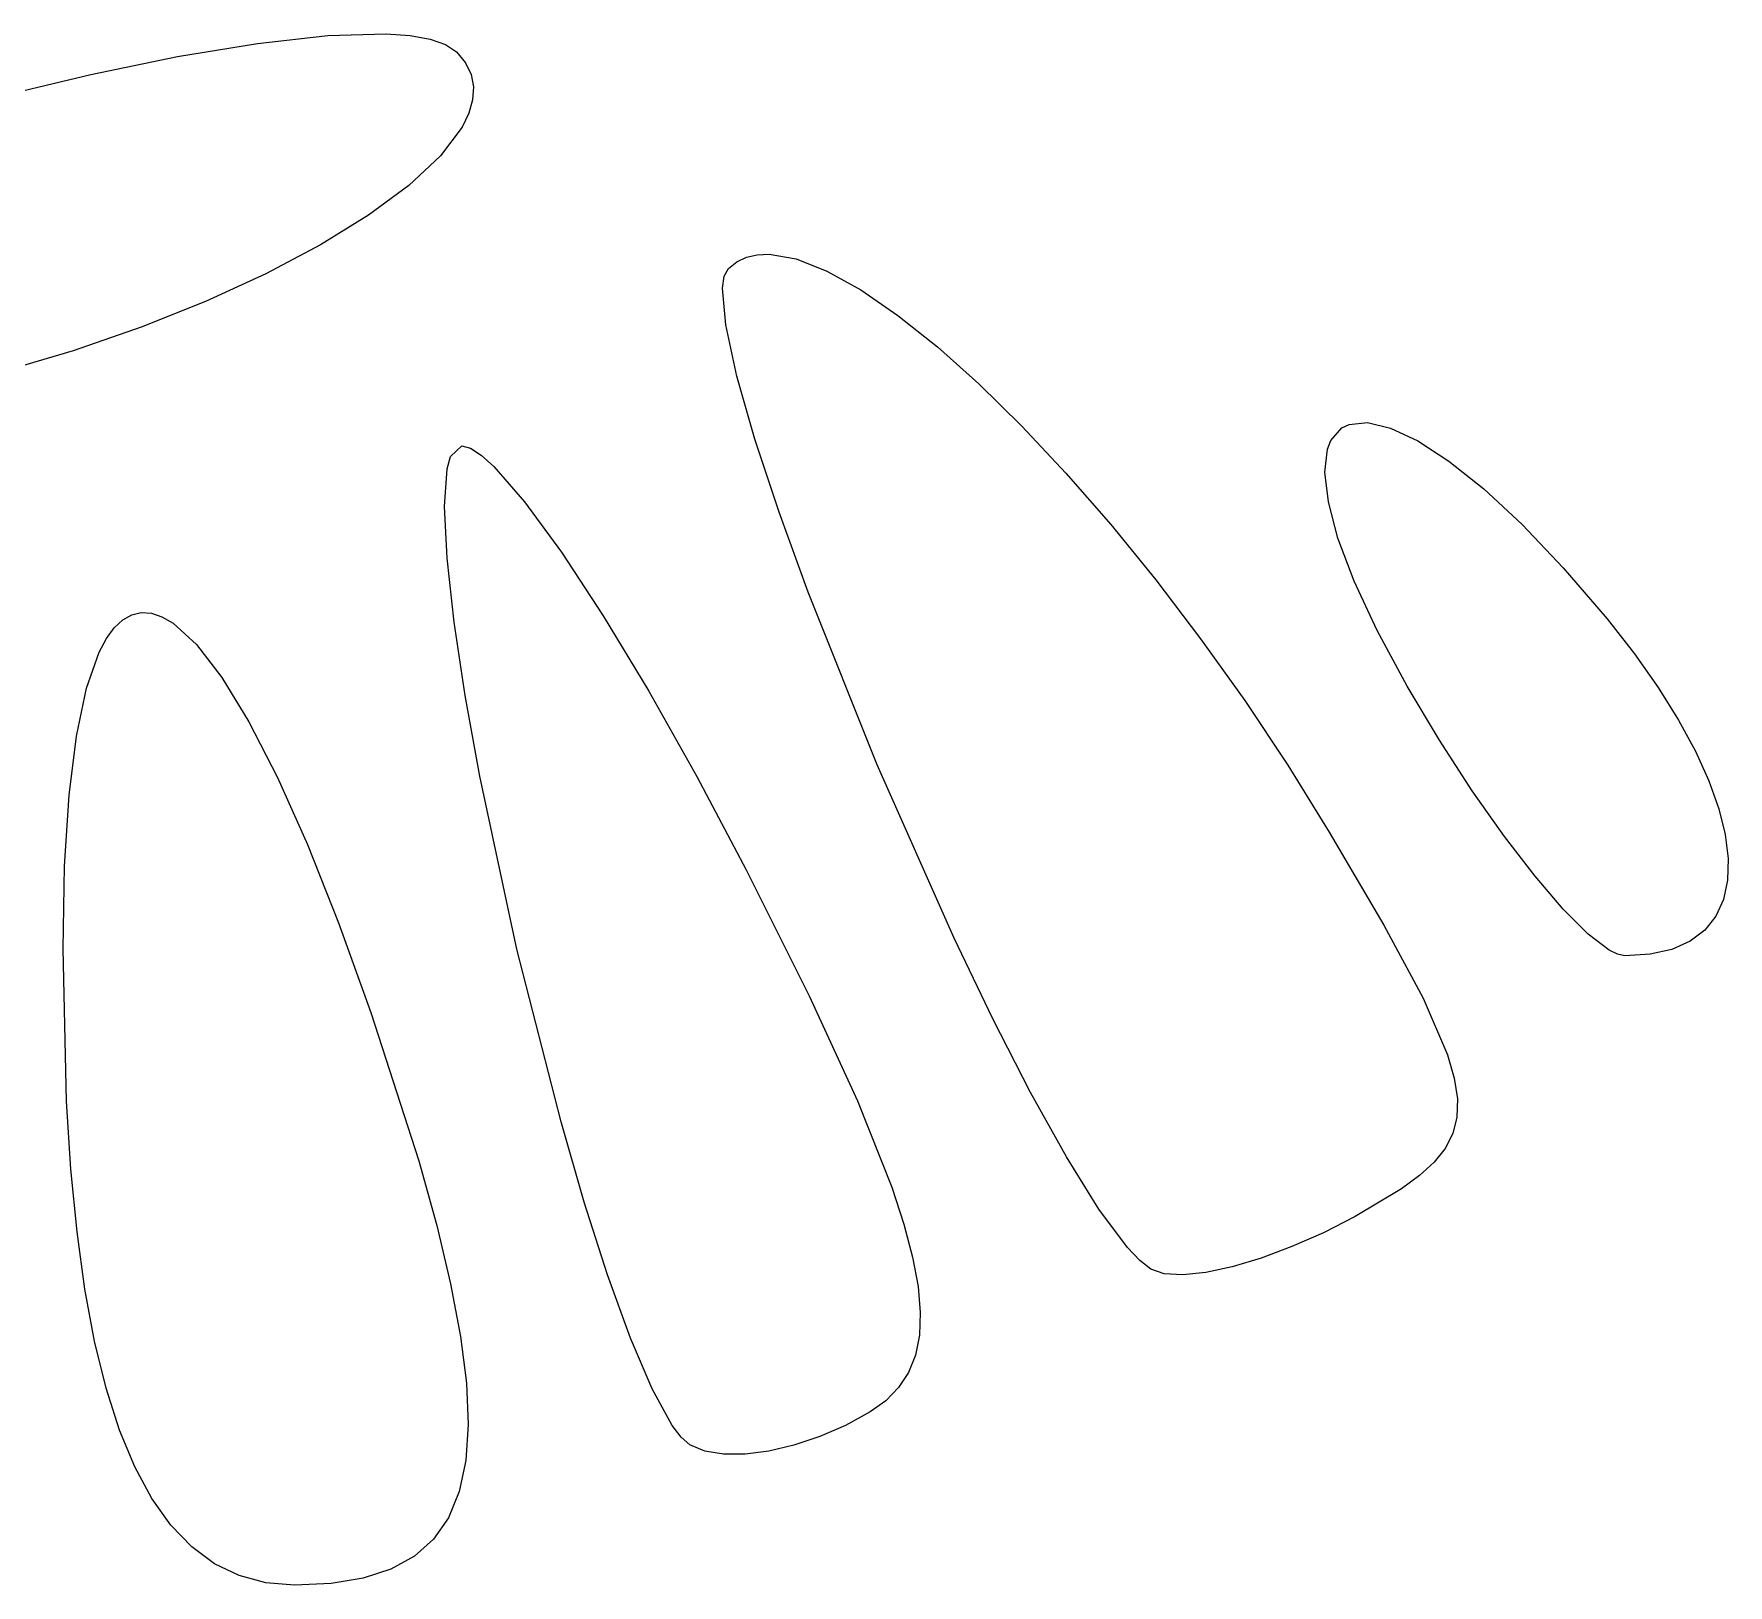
# Model space of a CAD drawing. Header units: millimetres. Extents: x -199 to 251, y -179 to 271.
# Drawn here: x -86.6 to -73.54, y -46.97 to -35.01 of the extents above; entities that cross this region are included whole.
import ezdxf

# ---------------------------------------------------------------- set-up
doc = ezdxf.new("R2010")
doc.units = ezdxf.units.MM
doc.header["$MEASUREMENT"] = 0
doc.layers.add('Camada 1', color=7, linetype='Continuous')

msp = doc.modelspace()

# ---------------------------------------------------------------- linework, layer by layer
at = {"layer": 'Camada 1', "color": 250, "lineweight": 18}
for points, knots in [([(-84.019, -36.4075), (-84.019, -36.4075), (-83.7082, -36.1771), (-83.7082, -36.1771), (-83.7082, -36.1771), (-83.7082, -36.1771), (-83.4652, -35.9493), (-83.4652, -35.9493), (-83.4652, -35.9493), (-83.4652, -35.9493), (-83.2984, -35.7284), (-83.2984, -35.7284), (-83.2984, -35.7284), (-83.2984, -35.7284), (-83.2463, -35.6218), (-83.2463, -35.6218), (-83.2463, -35.6218), (-83.2463, -35.6218), (-83.2164, -35.5184), (-83.2164, -35.5184), (-83.2164, -35.5184), (-83.2164, -35.5184), (-83.2098, -35.4188), (-83.2098, -35.4188), (-83.2098, -35.4188), (-83.2098, -35.4188), (-83.2276, -35.3235), (-83.2276, -35.3235), (-83.2276, -35.3235), (-83.2276, -35.3235), (-83.2707, -35.2331), (-83.2707, -35.2331), (-83.2707, -35.2331), (-83.2707, -35.2331), (-83.3403, -35.148), (-83.3403, -35.148), (-83.3403, -35.148), (-83.3403, -35.148), (-83.4248, -35.0909), (-83.4248, -35.0909), (-83.4248, -35.0909), (-83.4248, -35.0909), (-83.545, -35.0493), (-83.545, -35.0493), (-83.545, -35.0493), (-83.545, -35.0493), (-83.6983, -35.0223), (-83.6983, -35.0223), (-83.6983, -35.0223), (-83.6983, -35.0223), (-83.8824, -35.0093), (-83.8824, -35.0093), (-83.8824, -35.0093), (-83.8824, -35.0093), (-84.3326, -35.0223), (-84.3326, -35.0223), (-84.3326, -35.0223), (-84.3326, -35.0223), (-84.8753, -35.0826), (-84.8753, -35.0826), (-84.8753, -35.0826), (-84.8753, -35.0826), (-85.4906, -35.1844), (-85.4906, -35.1844), (-85.4906, -35.1844), (-85.4906, -35.1844), (-86.158, -35.3221), (-86.158, -35.3221), (-86.158, -35.3221), (-86.158, -35.3221), (-86.8576, -35.4897), (-86.8576, -35.4897), (-86.8576, -35.4897), (-86.8576, -35.4897), (-87.5692, -35.6817), (-87.5692, -35.6817), (-87.5692, -35.6817), (-87.5692, -35.6817), (-88.2725, -35.8924), (-88.2725, -35.8924), (-88.2725, -35.8924), (-88.2725, -35.8924), (-88.9475, -36.1157), (-88.9475, -36.1157), (-88.9475, -36.1157), (-88.9475, -36.1157), (-89.5739, -36.3463), (-89.5739, -36.3463), (-89.5739, -36.3463), (-89.5739, -36.3463), (-90.1316, -36.5782), (-90.1316, -36.5782), (-90.1316, -36.5782), (-90.1316, -36.5782), (-90.6005, -36.8058), (-90.6005, -36.8058), (-90.6005, -36.8058), (-90.6005, -36.8058), (-90.9603, -37.0233), (-90.9603, -37.0233), (-90.9603, -37.0233), (-90.9603, -37.0233), (-91.0931, -37.1265), (-91.0931, -37.1265), (-91.0931, -37.1265), (-91.0931, -37.1265), (-91.1911, -37.2249), (-91.1911, -37.2249), (-91.1911, -37.2249), (-91.1911, -37.2249), (-91.2517, -37.318), (-91.2517, -37.318), (-91.2517, -37.318), (-91.2517, -37.318), (-91.2724, -37.405), (-91.2724, -37.405), (-91.2724, -37.405), (-91.2724, -37.405), (-91.2607, -37.4619), (-91.2607, -37.4619), (-91.2607, -37.4619), (-91.2607, -37.4619), (-91.226, -37.517), (-91.226, -37.517), (-91.226, -37.517), (-91.226, -37.517), (-91.093, -37.6204), (-91.093, -37.6204), (-91.093, -37.6204), (-91.093, -37.6204), (-90.8826, -37.7129), (-90.8826, -37.7129), (-90.8826, -37.7129), (-90.8826, -37.7129), (-90.6042, -37.7926), (-90.6042, -37.7926), (-90.6042, -37.7926), (-90.6042, -37.7926), (-90.2673, -37.857), (-90.2673, -37.857), (-90.2673, -37.857), (-90.2673, -37.857), (-89.8809, -37.9042), (-89.8809, -37.9042), (-89.8809, -37.9042), (-89.8809, -37.9042), (-89.4545, -37.9317), (-89.4545, -37.9317), (-89.4545, -37.9317), (-89.4545, -37.9317), (-88.9973, -37.9376), (-88.9973, -37.9376), (-88.9973, -37.9376), (-88.9973, -37.9376), (-88.4733, -37.9104), (-88.4733, -37.9104), (-88.4733, -37.9104), (-88.4733, -37.9104), (-87.9326, -37.8441), (-87.9326, -37.8441), (-87.9326, -37.8441), (-87.9326, -37.8441), (-87.3836, -37.743), (-87.3836, -37.743), (-87.3836, -37.743), (-87.3836, -37.743), (-86.8347, -37.6111), (-86.8347, -37.6111), (-86.8347, -37.6111), (-86.8347, -37.6111), (-86.2946, -37.4526), (-86.2946, -37.4526), (-86.2946, -37.4526), (-86.2946, -37.4526), (-85.7715, -37.2717), (-85.7715, -37.2717), (-85.7715, -37.2717), (-85.7715, -37.2717), (-85.274, -37.0725), (-85.274, -37.0725), (-85.274, -37.0725), (-85.274, -37.0725), (-84.8103, -36.8594), (-84.8103, -36.8594), (-84.8103, -36.8594), (-84.8103, -36.8594), (-84.3892, -36.6363), (-84.3892, -36.6363), (-84.3892, -36.6363), (-84.3892, -36.6363), (-84.019, -36.4075), (-84.019, -36.4075)], [0, 0, 0, 0, 0.0204082, 0.0204082, 0.0204082, 0.0204082, 0.0408163, 0.0408163, 0.0408163, 0.0408163, 0.0612245, 0.0612245, 0.0612245, 0.0612245, 0.0816327, 0.0816327, 0.0816327, 0.0816327, 0.1020408, 0.1020408, 0.1020408, 0.1020408, 0.122449, 0.122449, 0.122449, 0.122449, 0.1428571, 0.1428571, 0.1428571, 0.1428571, 0.1632653, 0.1632653, 0.1632653, 0.1632653, 0.1836735, 0.1836735, 0.1836735, 0.1836735, 0.2040816, 0.2040816, 0.2040816, 0.2040816, 0.2244898, 0.2244898, 0.2244898, 0.2244898, 0.244898, 0.244898, 0.244898, 0.244898, 0.2653061, 0.2653061, 0.2653061, 0.2653061, 0.2857143, 0.2857143, 0.2857143, 0.2857143, 0.3061224, 0.3061224, 0.3061224, 0.3061224, 0.3265306, 0.3265306, 0.3265306, 0.3265306, 0.3469388, 0.3469388, 0.3469388, 0.3469388, 0.3673469, 0.3673469, 0.3673469, 0.3673469, 0.3877551, 0.3877551, 0.3877551, 0.3877551, 0.4081633, 0.4081633, 0.4081633, 0.4081633, 0.4285714, 0.4285714, 0.4285714, 0.4285714, 0.4489796, 0.4489796, 0.4489796, 0.4489796, 0.4693878, 0.4693878, 0.4693878, 0.4693878, 0.4897959, 0.4897959, 0.4897959, 0.4897959, 0.5102041, 0.5102041, 0.5102041, 0.5102041, 0.5306122, 0.5306122, 0.5306122, 0.5306122, 0.5510204, 0.5510204, 0.5510204, 0.5510204, 0.5714286, 0.5714286, 0.5714286, 0.5714286, 0.5918367, 0.5918367, 0.5918367, 0.5918367, 0.6122449, 0.6122449, 0.6122449, 0.6122449, 0.6326531, 0.6326531, 0.6326531, 0.6326531, 0.6530612, 0.6530612, 0.6530612, 0.6530612, 0.6734694, 0.6734694, 0.6734694, 0.6734694, 0.6938776, 0.6938776, 0.6938776, 0.6938776, 0.7142857, 0.7142857, 0.7142857, 0.7142857, 0.7346939, 0.7346939, 0.7346939, 0.7346939, 0.755102, 0.755102, 0.755102, 0.755102, 0.7755102, 0.7755102, 0.7755102, 0.7755102, 0.7959184, 0.7959184, 0.7959184, 0.7959184, 0.8163265, 0.8163265, 0.8163265, 0.8163265, 0.8367347, 0.8367347, 0.8367347, 0.8367347, 0.8571429, 0.8571429, 0.8571429, 0.8571429, 0.877551, 0.877551, 0.877551, 0.877551, 0.8979592, 0.8979592, 0.8979592, 0.8979592, 0.9183673, 0.9183673, 0.9183673, 0.9183673, 0.9387755, 0.9387755, 0.9387755, 0.9387755, 0.9591837, 0.9591837, 0.9591837, 0.9591837, 1, 1, 1, 1]), ([(-80.4872, -36.8378), (-80.4872, -36.8378), (-80.7241, -36.7449), (-80.7241, -36.7449), (-80.7241, -36.7449), (-80.7241, -36.7449), (-80.9316, -36.7084), (-80.9316, -36.7084), (-80.9316, -36.7084), (-80.9316, -36.7084), (-81.0234, -36.7122), (-81.0234, -36.7122), (-81.0234, -36.7122), (-81.0234, -36.7122), (-81.1065, -36.7313), (-81.1065, -36.7313), (-81.1065, -36.7313), (-81.1065, -36.7313), (-81.1806, -36.7661), (-81.1806, -36.7661), (-81.1806, -36.7661), (-81.1806, -36.7661), (-81.2452, -36.817), (-81.2452, -36.817), (-81.2452, -36.817), (-81.2452, -36.817), (-81.277, -36.8761), (-81.277, -36.8761), (-81.277, -36.8761), (-81.277, -36.8761), (-81.2905, -36.9699), (-81.2905, -36.9699), (-81.2905, -36.9699), (-81.2905, -36.9699), (-81.2665, -37.2527), (-81.2665, -37.2527), (-81.2665, -37.2527), (-81.2665, -37.2527), (-81.1807, -37.647), (-81.1807, -37.647), (-81.1807, -37.647), (-81.1807, -37.647), (-81.0411, -38.1343), (-81.0411, -38.1343), (-81.0411, -38.1343), (-81.0411, -38.1343), (-80.8554, -38.6963), (-80.8554, -38.6963), (-80.8554, -38.6963), (-80.8554, -38.6963), (-80.6313, -39.3144), (-80.6313, -39.3144), (-80.6313, -39.3144), (-80.6313, -39.3144), (-80.0991, -40.6456), (-80.0991, -40.6456), (-80.0991, -40.6456), (-80.0991, -40.6456), (-79.5068, -41.9804), (-79.5068, -41.9804), (-79.5068, -41.9804), (-79.5068, -41.9804), (-79.2075, -42.6032), (-79.2075, -42.6032), (-79.2075, -42.6032), (-79.2075, -42.6032), (-78.9165, -43.1715), (-78.9165, -43.1715), (-78.9165, -43.1715), (-78.9165, -43.1715), (-78.6416, -43.6671), (-78.6416, -43.6671), (-78.6416, -43.6671), (-78.6416, -43.6671), (-78.3904, -44.0714), (-78.3904, -44.0714), (-78.3904, -44.0714), (-78.3904, -44.0714), (-78.1709, -44.3662), (-78.1709, -44.3662), (-78.1709, -44.3662), (-78.1709, -44.3662), (-78.0754, -44.4667), (-78.0754, -44.4667), (-78.0754, -44.4667), (-78.0754, -44.4667), (-77.9907, -44.5328), (-77.9907, -44.5328), (-77.9907, -44.5328), (-77.9907, -44.5328), (-77.8866, -44.5686), (-77.8866, -44.5686), (-77.8866, -44.5686), (-77.8866, -44.5686), (-77.7431, -44.5762), (-77.7431, -44.5762), (-77.7431, -44.5762), (-77.7431, -44.5762), (-77.5665, -44.5574), (-77.5665, -44.5574), (-77.5665, -44.5574), (-77.5665, -44.5574), (-77.3635, -44.5139), (-77.3635, -44.5139), (-77.3635, -44.5139), (-77.3635, -44.5139), (-77.1403, -44.4472), (-77.1403, -44.4472), (-77.1403, -44.4472), (-77.1403, -44.4472), (-76.9035, -44.3592), (-76.9035, -44.3592), (-76.9035, -44.3592), (-76.9035, -44.3592), (-76.6595, -44.2514), (-76.6595, -44.2514), (-76.6595, -44.2514), (-76.6595, -44.2514), (-76.415, -44.1256), (-76.415, -44.1256), (-76.415, -44.1256), (-76.415, -44.1256), (-76.0585, -43.9128), (-76.0585, -43.9128), (-76.0585, -43.9128), (-76.0585, -43.9128), (-75.9197, -43.8115), (-75.9197, -43.8115), (-75.9197, -43.8115), (-75.9197, -43.8115), (-75.8074, -43.7089), (-75.8074, -43.7089), (-75.8074, -43.7089), (-75.8074, -43.7089), (-75.722, -43.6019), (-75.722, -43.6019), (-75.722, -43.6019), (-75.722, -43.6019), (-75.6635, -43.487), (-75.6635, -43.487), (-75.6635, -43.487), (-75.6635, -43.487), (-75.6324, -43.3609), (-75.6324, -43.3609), (-75.6324, -43.3609), (-75.6324, -43.3609), (-75.6286, -43.2201), (-75.6286, -43.2201), (-75.6286, -43.2201), (-75.6286, -43.2201), (-75.6526, -43.0613), (-75.6526, -43.0613), (-75.6526, -43.0613), (-75.6526, -43.0613), (-75.7046, -42.8812), (-75.7046, -42.8812), (-75.7046, -42.8812), (-75.7046, -42.8812), (-75.8932, -42.4435), (-75.8932, -42.4435), (-75.8932, -42.4435), (-75.8932, -42.4435), (-76.1963, -41.8799), (-76.1963, -41.8799), (-76.1963, -41.8799), (-76.1963, -41.8799), (-76.6159, -41.1635), (-76.6159, -41.1635), (-76.6159, -41.1635), (-76.6159, -41.1635), (-76.9352, -40.6479), (-76.9352, -40.6479), (-76.9352, -40.6479), (-76.9352, -40.6479), (-77.2666, -40.1496), (-77.2666, -40.1496), (-77.2666, -40.1496), (-77.2666, -40.1496), (-77.6066, -39.672), (-77.6066, -39.672), (-77.6066, -39.672), (-77.6066, -39.672), (-77.9519, -39.2183), (-77.9519, -39.2183), (-77.9519, -39.2183), (-77.9519, -39.2183), (-78.2989, -38.7918), (-78.2989, -38.7918), (-78.2989, -38.7918), (-78.2989, -38.7918), (-78.6442, -38.3956), (-78.6442, -38.3956), (-78.6442, -38.3956), (-78.6442, -38.3956), (-78.9843, -38.033), (-78.9843, -38.033), (-78.9843, -38.033), (-78.9843, -38.033), (-79.3159, -37.7073), (-79.3159, -37.7073), (-79.3159, -37.7073), (-79.3159, -37.7073), (-79.6354, -37.4217), (-79.6354, -37.4217), (-79.6354, -37.4217), (-79.6354, -37.4217), (-79.9394, -37.1794), (-79.9394, -37.1794), (-79.9394, -37.1794), (-79.9394, -37.1794), (-80.2245, -36.9837), (-80.2245, -36.9837), (-80.2245, -36.9837), (-80.2245, -36.9837), (-80.4872, -36.8378), (-80.4872, -36.8378)], [0, 0, 0, 0, 0.0181818, 0.0181818, 0.0181818, 0.0181818, 0.0363636, 0.0363636, 0.0363636, 0.0363636, 0.0545455, 0.0545455, 0.0545455, 0.0545455, 0.0727273, 0.0727273, 0.0727273, 0.0727273, 0.0909091, 0.0909091, 0.0909091, 0.0909091, 0.1090909, 0.1090909, 0.1090909, 0.1090909, 0.1272727, 0.1272727, 0.1272727, 0.1272727, 0.1454545, 0.1454545, 0.1454545, 0.1454545, 0.1636364, 0.1636364, 0.1636364, 0.1636364, 0.1818182, 0.1818182, 0.1818182, 0.1818182, 0.2, 0.2, 0.2, 0.2, 0.2181818, 0.2181818, 0.2181818, 0.2181818, 0.2363636, 0.2363636, 0.2363636, 0.2363636, 0.2545455, 0.2545455, 0.2545455, 0.2545455, 0.2727273, 0.2727273, 0.2727273, 0.2727273, 0.2909091, 0.2909091, 0.2909091, 0.2909091, 0.3090909, 0.3090909, 0.3090909, 0.3090909, 0.3272727, 0.3272727, 0.3272727, 0.3272727, 0.3454545, 0.3454545, 0.3454545, 0.3454545, 0.3636364, 0.3636364, 0.3636364, 0.3636364, 0.3818182, 0.3818182, 0.3818182, 0.3818182, 0.4, 0.4, 0.4, 0.4, 0.4181818, 0.4181818, 0.4181818, 0.4181818, 0.4363636, 0.4363636, 0.4363636, 0.4363636, 0.4545455, 0.4545455, 0.4545455, 0.4545455, 0.4727273, 0.4727273, 0.4727273, 0.4727273, 0.4909091, 0.4909091, 0.4909091, 0.4909091, 0.5090909, 0.5090909, 0.5090909, 0.5090909, 0.5272727, 0.5272727, 0.5272727, 0.5272727, 0.5454545, 0.5454545, 0.5454545, 0.5454545, 0.5636364, 0.5636364, 0.5636364, 0.5636364, 0.5818182, 0.5818182, 0.5818182, 0.5818182, 0.6, 0.6, 0.6, 0.6, 0.6181818, 0.6181818, 0.6181818, 0.6181818, 0.6363636, 0.6363636, 0.6363636, 0.6363636, 0.6545455, 0.6545455, 0.6545455, 0.6545455, 0.6727273, 0.6727273, 0.6727273, 0.6727273, 0.6909091, 0.6909091, 0.6909091, 0.6909091, 0.7090909, 0.7090909, 0.7090909, 0.7090909, 0.7272727, 0.7272727, 0.7272727, 0.7272727, 0.7454545, 0.7454545, 0.7454545, 0.7454545, 0.7636364, 0.7636364, 0.7636364, 0.7636364, 0.7818182, 0.7818182, 0.7818182, 0.7818182, 0.8, 0.8, 0.8, 0.8, 0.8181818, 0.8181818, 0.8181818, 0.8181818, 0.8363636, 0.8363636, 0.8363636, 0.8363636, 0.8545455, 0.8545455, 0.8545455, 0.8545455, 0.8727273, 0.8727273, 0.8727273, 0.8727273, 0.8909091, 0.8909091, 0.8909091, 0.8909091, 0.9090909, 0.9090909, 0.9090909, 0.9090909, 0.9272727, 0.9272727, 0.9272727, 0.9272727, 0.9454545, 0.9454545, 0.9454545, 0.9454545, 0.9636364, 0.9636364, 0.9636364, 0.9636364, 1, 1, 1, 1]), ([(-76.1443, -38.0483), (-76.1443, -38.0483), (-76.3213, -38.0062), (-76.3213, -38.0062), (-76.3213, -38.0062), (-76.3213, -38.0062), (-76.4627, -38.0199), (-76.4627, -38.0199), (-76.4627, -38.0199), (-76.4627, -38.0199), (-76.5193, -38.0475), (-76.5193, -38.0475), (-76.5193, -38.0475), (-76.5193, -38.0475), (-76.6026, -38.1433), (-76.6026, -38.1433), (-76.6026, -38.1433), (-76.6026, -38.1433), (-76.6288, -38.2115), (-76.6288, -38.2115), (-76.6288, -38.2115), (-76.6288, -38.2115), (-76.6485, -38.3876), (-76.6485, -38.3876), (-76.6485, -38.3876), (-76.6485, -38.3876), (-76.6227, -38.6162), (-76.6227, -38.6162), (-76.6227, -38.6162), (-76.6227, -38.6162), (-76.5489, -38.8965), (-76.5489, -38.8965), (-76.5489, -38.8965), (-76.5489, -38.8965), (-76.4246, -39.2276), (-76.4246, -39.2276), (-76.4246, -39.2276), (-76.4246, -39.2276), (-76.2472, -39.6086), (-76.2472, -39.6086), (-76.2472, -39.6086), (-76.2472, -39.6086), (-76.0145, -40.0388), (-76.0145, -40.0388), (-76.0145, -40.0388), (-76.0145, -40.0388), (-75.7651, -40.4553), (-75.7651, -40.4553), (-75.7651, -40.4553), (-75.7651, -40.4553), (-75.5133, -40.844), (-75.5133, -40.844), (-75.5133, -40.844), (-75.5133, -40.844), (-75.2659, -41.1964), (-75.2659, -41.1964), (-75.2659, -41.1964), (-75.2659, -41.1964), (-75.03, -41.5041), (-75.03, -41.5041), (-75.03, -41.5041), (-75.03, -41.5041), (-74.8124, -41.7585), (-74.8124, -41.7585), (-74.8124, -41.7585), (-74.8124, -41.7585), (-74.6199, -41.951), (-74.6199, -41.951), (-74.6199, -41.951), (-74.6199, -41.951), (-74.4594, -42.0732), (-74.4594, -42.0732), (-74.4594, -42.0732), (-74.4594, -42.0732), (-74.3934, -42.1052), (-74.3934, -42.1052), (-74.3934, -42.1052), (-74.3934, -42.1052), (-74.3379, -42.1165), (-74.3379, -42.1165), (-74.3379, -42.1165), (-74.3379, -42.1165), (-74.1429, -42.1049), (-74.1429, -42.1049), (-74.1429, -42.1049), (-74.1429, -42.1049), (-73.9752, -42.0673), (-73.9752, -42.0673), (-73.9752, -42.0673), (-73.9752, -42.0673), (-73.835, -42.005), (-73.835, -42.005), (-73.835, -42.005), (-73.835, -42.005), (-73.722, -41.9192), (-73.722, -41.9192), (-73.722, -41.9192), (-73.722, -41.9192), (-73.6364, -41.8112), (-73.6364, -41.8112), (-73.6364, -41.8112), (-73.6364, -41.8112), (-73.5779, -41.6824), (-73.5779, -41.6824), (-73.5779, -41.6824), (-73.5779, -41.6824), (-73.5465, -41.5337), (-73.5465, -41.5337), (-73.5465, -41.5337), (-73.5465, -41.5337), (-73.5421, -41.3668), (-73.5421, -41.3668), (-73.5421, -41.3668), (-73.5421, -41.3668), (-73.5648, -41.1827), (-73.5648, -41.1827), (-73.5648, -41.1827), (-73.5648, -41.1827), (-73.6144, -40.9827), (-73.6144, -40.9827), (-73.6144, -40.9827), (-73.6144, -40.9827), (-73.6909, -40.7681), (-73.6909, -40.7681), (-73.6909, -40.7681), (-73.6909, -40.7681), (-73.7941, -40.5401), (-73.7941, -40.5401), (-73.7941, -40.5401), (-73.7941, -40.5401), (-73.9241, -40.3001), (-73.9241, -40.3001), (-73.9241, -40.3001), (-73.9241, -40.3001), (-74.0808, -40.0492), (-74.0808, -40.0492), (-74.0808, -40.0492), (-74.0808, -40.0492), (-74.264, -39.7888), (-74.264, -39.7888), (-74.264, -39.7888), (-74.264, -39.7888), (-74.4738, -39.5201), (-74.4738, -39.5201), (-74.4738, -39.5201), (-74.4738, -39.5201), (-74.8121, -39.1255), (-74.8121, -39.1255), (-74.8121, -39.1255), (-74.8121, -39.1255), (-75.1299, -38.7918), (-75.1299, -38.7918), (-75.1299, -38.7918), (-75.1299, -38.7918), (-75.4245, -38.518), (-75.4245, -38.518), (-75.4245, -38.518), (-75.4245, -38.518), (-75.6934, -38.3034), (-75.6934, -38.3034), (-75.6934, -38.3034), (-75.6934, -38.3034), (-75.9342, -38.1471), (-75.9342, -38.1471), (-75.9342, -38.1471), (-75.9342, -38.1471), (-76.1443, -38.0483), (-76.1443, -38.0483)], [0, 0, 0, 0, 0.0232558, 0.0232558, 0.0232558, 0.0232558, 0.0465116, 0.0465116, 0.0465116, 0.0465116, 0.0697674, 0.0697674, 0.0697674, 0.0697674, 0.0930233, 0.0930233, 0.0930233, 0.0930233, 0.1162791, 0.1162791, 0.1162791, 0.1162791, 0.1395349, 0.1395349, 0.1395349, 0.1395349, 0.1627907, 0.1627907, 0.1627907, 0.1627907, 0.1860465, 0.1860465, 0.1860465, 0.1860465, 0.2093023, 0.2093023, 0.2093023, 0.2093023, 0.2325581, 0.2325581, 0.2325581, 0.2325581, 0.255814, 0.255814, 0.255814, 0.255814, 0.2790698, 0.2790698, 0.2790698, 0.2790698, 0.3023256, 0.3023256, 0.3023256, 0.3023256, 0.3255814, 0.3255814, 0.3255814, 0.3255814, 0.3488372, 0.3488372, 0.3488372, 0.3488372, 0.372093, 0.372093, 0.372093, 0.372093, 0.3953488, 0.3953488, 0.3953488, 0.3953488, 0.4186047, 0.4186047, 0.4186047, 0.4186047, 0.4418605, 0.4418605, 0.4418605, 0.4418605, 0.4651163, 0.4651163, 0.4651163, 0.4651163, 0.4883721, 0.4883721, 0.4883721, 0.4883721, 0.5116279, 0.5116279, 0.5116279, 0.5116279, 0.5348837, 0.5348837, 0.5348837, 0.5348837, 0.5581395, 0.5581395, 0.5581395, 0.5581395, 0.5813953, 0.5813953, 0.5813953, 0.5813953, 0.6046512, 0.6046512, 0.6046512, 0.6046512, 0.627907, 0.627907, 0.627907, 0.627907, 0.6511628, 0.6511628, 0.6511628, 0.6511628, 0.6744186, 0.6744186, 0.6744186, 0.6744186, 0.6976744, 0.6976744, 0.6976744, 0.6976744, 0.7209302, 0.7209302, 0.7209302, 0.7209302, 0.744186, 0.744186, 0.744186, 0.744186, 0.7674419, 0.7674419, 0.7674419, 0.7674419, 0.7906977, 0.7906977, 0.7906977, 0.7906977, 0.8139535, 0.8139535, 0.8139535, 0.8139535, 0.8372093, 0.8372093, 0.8372093, 0.8372093, 0.8604651, 0.8604651, 0.8604651, 0.8604651, 0.8837209, 0.8837209, 0.8837209, 0.8837209, 0.9069767, 0.9069767, 0.9069767, 0.9069767, 0.9302326, 0.9302326, 0.9302326, 0.9302326, 0.9534884, 0.9534884, 0.9534884, 0.9534884, 1, 1, 1, 1]), ([(-82.1767, -44.5769), (-82.1767, -44.5769), (-82.0013, -45.0636), (-82.0013, -45.0636), (-82.0013, -45.0636), (-82.0013, -45.0636), (-81.8343, -45.4564), (-81.8343, -45.4564), (-81.8343, -45.4564), (-81.8343, -45.4564), (-81.6802, -45.7368), (-81.6802, -45.7368), (-81.6802, -45.7368), (-81.6802, -45.7368), (-81.6094, -45.829), (-81.6094, -45.829), (-81.6094, -45.829), (-81.6094, -45.829), (-81.5434, -45.8861), (-81.5434, -45.8861), (-81.5434, -45.8861), (-81.5434, -45.8861), (-81.4268, -45.9348), (-81.4268, -45.9348), (-81.4268, -45.9348), (-81.4268, -45.9348), (-81.2825, -45.9585), (-81.2825, -45.9585), (-81.2825, -45.9585), (-81.2825, -45.9585), (-81.1163, -45.9582), (-81.1163, -45.9582), (-81.1163, -45.9582), (-81.1163, -45.9582), (-80.9336, -45.935), (-80.9336, -45.935), (-80.9336, -45.935), (-80.9336, -45.935), (-80.7402, -45.8899), (-80.7402, -45.8899), (-80.7402, -45.8899), (-80.7402, -45.8899), (-80.5419, -45.8239), (-80.5419, -45.8239), (-80.5419, -45.8239), (-80.5419, -45.8239), (-80.3443, -45.738), (-80.3443, -45.738), (-80.3443, -45.738), (-80.3443, -45.738), (-80.1531, -45.6333), (-80.1531, -45.6333), (-80.1531, -45.6333), (-80.1531, -45.6333), (-80.0325, -45.5467), (-80.0325, -45.5467), (-80.0325, -45.5467), (-80.0325, -45.5467), (-79.9338, -45.4462), (-79.9338, -45.4462), (-79.9338, -45.4462), (-79.9338, -45.4462), (-79.8574, -45.3299), (-79.8574, -45.3299), (-79.8574, -45.3299), (-79.8574, -45.3299), (-79.8038, -45.1957), (-79.8038, -45.1957), (-79.8038, -45.1957), (-79.8038, -45.1957), (-79.7735, -45.0416), (-79.7735, -45.0416), (-79.7735, -45.0416), (-79.7735, -45.0416), (-79.7669, -44.8656), (-79.7669, -44.8656), (-79.7669, -44.8656), (-79.7669, -44.8656), (-79.7845, -44.6655), (-79.7845, -44.6655), (-79.7845, -44.6655), (-79.7845, -44.6655), (-79.8268, -44.4396), (-79.8268, -44.4396), (-79.8268, -44.4396), (-79.8268, -44.4396), (-79.8942, -44.1856), (-79.8942, -44.1856), (-79.8942, -44.1856), (-79.8942, -44.1856), (-79.9872, -43.9017), (-79.9872, -43.9017), (-79.9872, -43.9017), (-79.9872, -43.9017), (-80.2518, -43.2356), (-80.2518, -43.2356), (-80.2518, -43.2356), (-80.2518, -43.2356), (-80.6244, -42.4253), (-80.6244, -42.4253), (-80.6244, -42.4253), (-80.6244, -42.4253), (-81.1087, -41.4544), (-81.1087, -41.4544), (-81.1087, -41.4544), (-81.1087, -41.4544), (-81.4895, -40.7336), (-81.4895, -40.7336), (-81.4895, -40.7336), (-81.4895, -40.7336), (-81.8599, -40.0761), (-81.8599, -40.0761), (-81.8599, -40.0761), (-81.8599, -40.0761), (-82.2107, -39.4951), (-82.2107, -39.4951), (-82.2107, -39.4951), (-82.2107, -39.4951), (-82.5326, -39.0041), (-82.5326, -39.0041), (-82.5326, -39.0041), (-82.5326, -39.0041), (-82.8165, -38.6163), (-82.8165, -38.6163), (-82.8165, -38.6163), (-82.8165, -38.6163), (-83.0532, -38.3451), (-83.0532, -38.3451), (-83.0532, -38.3451), (-83.0532, -38.3451), (-83.1509, -38.2574), (-83.1509, -38.2574), (-83.1509, -38.2574), (-83.1509, -38.2574), (-83.2334, -38.2038), (-83.2334, -38.2038), (-83.2334, -38.2038), (-83.2334, -38.2038), (-83.2995, -38.186), (-83.2995, -38.186), (-83.2995, -38.186), (-83.2995, -38.186), (-83.3861, -38.2673), (-83.3861, -38.2673), (-83.3861, -38.2673), (-83.3861, -38.2673), (-83.4126, -38.3639), (-83.4126, -38.3639), (-83.4126, -38.3639), (-83.4126, -38.3639), (-83.4332, -38.6521), (-83.4332, -38.6521), (-83.4332, -38.6521), (-83.4332, -38.6521), (-83.4139, -39.0516), (-83.4139, -39.0516), (-83.4139, -39.0516), (-83.4139, -39.0516), (-83.3594, -39.5436), (-83.3594, -39.5436), (-83.3594, -39.5436), (-83.3594, -39.5436), (-83.2739, -40.1096), (-83.2739, -40.1096), (-83.2739, -40.1096), (-83.2739, -40.1096), (-83.1618, -40.731), (-83.1618, -40.731), (-83.1618, -40.731), (-83.1618, -40.731), (-82.8755, -42.0651), (-82.8755, -42.0651), (-82.8755, -42.0651), (-82.8755, -42.0651), (-82.5354, -43.3968), (-82.5354, -43.3968), (-82.5354, -43.3968), (-82.5354, -43.3968), (-82.3562, -44.0151), (-82.3562, -44.0151), (-82.3562, -44.0151), (-82.3562, -44.0151), (-82.1767, -44.5769), (-82.1767, -44.5769)], [0, 0, 0, 0, 0.0212766, 0.0212766, 0.0212766, 0.0212766, 0.0425532, 0.0425532, 0.0425532, 0.0425532, 0.0638298, 0.0638298, 0.0638298, 0.0638298, 0.0851064, 0.0851064, 0.0851064, 0.0851064, 0.106383, 0.106383, 0.106383, 0.106383, 0.1276596, 0.1276596, 0.1276596, 0.1276596, 0.1489362, 0.1489362, 0.1489362, 0.1489362, 0.1702128, 0.1702128, 0.1702128, 0.1702128, 0.1914894, 0.1914894, 0.1914894, 0.1914894, 0.212766, 0.212766, 0.212766, 0.212766, 0.2340426, 0.2340426, 0.2340426, 0.2340426, 0.2553191, 0.2553191, 0.2553191, 0.2553191, 0.2765957, 0.2765957, 0.2765957, 0.2765957, 0.2978723, 0.2978723, 0.2978723, 0.2978723, 0.3191489, 0.3191489, 0.3191489, 0.3191489, 0.3404255, 0.3404255, 0.3404255, 0.3404255, 0.3617021, 0.3617021, 0.3617021, 0.3617021, 0.3829787, 0.3829787, 0.3829787, 0.3829787, 0.4042553, 0.4042553, 0.4042553, 0.4042553, 0.4255319, 0.4255319, 0.4255319, 0.4255319, 0.4468085, 0.4468085, 0.4468085, 0.4468085, 0.4680851, 0.4680851, 0.4680851, 0.4680851, 0.4893617, 0.4893617, 0.4893617, 0.4893617, 0.5106383, 0.5106383, 0.5106383, 0.5106383, 0.5319149, 0.5319149, 0.5319149, 0.5319149, 0.5531915, 0.5531915, 0.5531915, 0.5531915, 0.5744681, 0.5744681, 0.5744681, 0.5744681, 0.5957447, 0.5957447, 0.5957447, 0.5957447, 0.6170213, 0.6170213, 0.6170213, 0.6170213, 0.6382979, 0.6382979, 0.6382979, 0.6382979, 0.6595745, 0.6595745, 0.6595745, 0.6595745, 0.6808511, 0.6808511, 0.6808511, 0.6808511, 0.7021277, 0.7021277, 0.7021277, 0.7021277, 0.7234043, 0.7234043, 0.7234043, 0.7234043, 0.7446809, 0.7446809, 0.7446809, 0.7446809, 0.7659574, 0.7659574, 0.7659574, 0.7659574, 0.787234, 0.787234, 0.787234, 0.787234, 0.8085106, 0.8085106, 0.8085106, 0.8085106, 0.8297872, 0.8297872, 0.8297872, 0.8297872, 0.8510638, 0.8510638, 0.8510638, 0.8510638, 0.8723404, 0.8723404, 0.8723404, 0.8723404, 0.893617, 0.893617, 0.893617, 0.893617, 0.9148936, 0.9148936, 0.9148936, 0.9148936, 0.9361702, 0.9361702, 0.9361702, 0.9361702, 0.9574468, 0.9574468, 0.9574468, 0.9574468, 1, 1, 1, 1]), ([(-85.1483, -39.9715), (-85.1483, -39.9715), (-85.3438, -39.718), (-85.3438, -39.718), (-85.3438, -39.718), (-85.3438, -39.718), (-85.5253, -39.5525), (-85.5253, -39.5525), (-85.5253, -39.5525), (-85.5253, -39.5525), (-85.6107, -39.503), (-85.6107, -39.503), (-85.6107, -39.503), (-85.6107, -39.503), (-85.6922, -39.4755), (-85.6922, -39.4755), (-85.6922, -39.4755), (-85.6922, -39.4755), (-85.7698, -39.4702), (-85.7698, -39.4702), (-85.7698, -39.4702), (-85.7698, -39.4702), (-85.8433, -39.487), (-85.8433, -39.487), (-85.8433, -39.487), (-85.8433, -39.487), (-85.9125, -39.526), (-85.9125, -39.526), (-85.9125, -39.526), (-85.9125, -39.526), (-85.9775, -39.5872), (-85.9775, -39.5872), (-85.9775, -39.5872), (-85.9775, -39.5872), (-86.038, -39.6707), (-86.038, -39.6707), (-86.038, -39.6707), (-86.038, -39.6707), (-86.0938, -39.7764), (-86.0938, -39.7764), (-86.0938, -39.7764), (-86.0938, -39.7764), (-86.1913, -40.0547), (-86.1913, -40.0547), (-86.1913, -40.0547), (-86.1913, -40.0547), (-86.2689, -40.4224), (-86.2689, -40.4224), (-86.2689, -40.4224), (-86.2689, -40.4224), (-86.3257, -40.8797), (-86.3257, -40.8797), (-86.3257, -40.8797), (-86.3257, -40.8797), (-86.3604, -41.4268), (-86.3604, -41.4268), (-86.3604, -41.4268), (-86.3604, -41.4268), (-86.3722, -42.0639), (-86.3722, -42.0639), (-86.3722, -42.0639), (-86.3722, -42.0639), (-86.3455, -43.237), (-86.3455, -43.237), (-86.3455, -43.237), (-86.3455, -43.237), (-86.312, -43.7612), (-86.312, -43.7612), (-86.312, -43.7612), (-86.312, -43.7612), (-86.2649, -44.2443), (-86.2649, -44.2443), (-86.2649, -44.2443), (-86.2649, -44.2443), (-86.204, -44.6867), (-86.204, -44.6867), (-86.204, -44.6867), (-86.204, -44.6867), (-86.1292, -45.0888), (-86.1292, -45.0888), (-86.1292, -45.0888), (-86.1292, -45.0888), (-86.0404, -45.4508), (-86.0404, -45.4508), (-86.0404, -45.4508), (-86.0404, -45.4508), (-85.9374, -45.7732), (-85.9374, -45.7732), (-85.9374, -45.7732), (-85.9374, -45.7732), (-85.8202, -46.0563), (-85.8202, -46.0563), (-85.8202, -46.0563), (-85.8202, -46.0563), (-85.6885, -46.3005), (-85.6885, -46.3005), (-85.6885, -46.3005), (-85.6885, -46.3005), (-85.5423, -46.5061), (-85.5423, -46.5061), (-85.5423, -46.5061), (-85.5423, -46.5061), (-85.3814, -46.6736), (-85.3814, -46.6736), (-85.3814, -46.6736), (-85.3814, -46.6736), (-85.2057, -46.8032), (-85.2057, -46.8032), (-85.2057, -46.8032), (-85.2057, -46.8032), (-85.0151, -46.8953), (-85.0151, -46.8953), (-85.0151, -46.8953), (-85.0151, -46.8953), (-84.8094, -46.9503), (-84.8094, -46.9503), (-84.8094, -46.9503), (-84.8094, -46.9503), (-84.5885, -46.9686), (-84.5885, -46.9686), (-84.5885, -46.9686), (-84.5885, -46.9686), (-84.3076, -46.9555), (-84.3076, -46.9555), (-84.3076, -46.9555), (-84.3076, -46.9555), (-84.0603, -46.9153), (-84.0603, -46.9153), (-84.0603, -46.9153), (-84.0603, -46.9153), (-83.8463, -46.8462), (-83.8463, -46.8462), (-83.8463, -46.8462), (-83.8463, -46.8462), (-83.6655, -46.7465), (-83.6655, -46.7465), (-83.6655, -46.7465), (-83.6655, -46.7465), (-83.5176, -46.6145), (-83.5176, -46.6145), (-83.5176, -46.6145), (-83.5176, -46.6145), (-83.4025, -46.4487), (-83.4025, -46.4487), (-83.4025, -46.4487), (-83.4025, -46.4487), (-83.3198, -46.2472), (-83.3198, -46.2472), (-83.3198, -46.2472), (-83.3198, -46.2472), (-83.2694, -46.0084), (-83.2694, -46.0084), (-83.2694, -46.0084), (-83.2694, -46.0084), (-83.2511, -45.7307), (-83.2511, -45.7307), (-83.2511, -45.7307), (-83.2511, -45.7307), (-83.2645, -45.4123), (-83.2645, -45.4123), (-83.2645, -45.4123), (-83.2645, -45.4123), (-83.3095, -45.0515), (-83.3095, -45.0515), (-83.3095, -45.0515), (-83.3095, -45.0515), (-83.3859, -44.6467), (-83.3859, -44.6467), (-83.3859, -44.6467), (-83.3859, -44.6467), (-83.4934, -44.1962), (-83.4934, -44.1962), (-83.4934, -44.1962), (-83.4934, -44.1962), (-83.6318, -43.6983), (-83.6318, -43.6983), (-83.6318, -43.6983), (-83.6318, -43.6983), (-84.0005, -42.5535), (-84.0005, -42.5535), (-84.0005, -42.5535), (-84.0005, -42.5535), (-84.2494, -41.8625), (-84.2494, -41.8625), (-84.2494, -41.8625), (-84.2494, -41.8625), (-84.4897, -41.2586), (-84.4897, -41.2586), (-84.4897, -41.2586), (-84.4897, -41.2586), (-84.7203, -40.742), (-84.7203, -40.742), (-84.7203, -40.742), (-84.7203, -40.742), (-84.9402, -40.3129), (-84.9402, -40.3129), (-84.9402, -40.3129), (-84.9402, -40.3129), (-85.1483, -39.9715), (-85.1483, -39.9715)], [0, 0, 0, 0, 0.0196078, 0.0196078, 0.0196078, 0.0196078, 0.0392157, 0.0392157, 0.0392157, 0.0392157, 0.0588235, 0.0588235, 0.0588235, 0.0588235, 0.0784314, 0.0784314, 0.0784314, 0.0784314, 0.0980392, 0.0980392, 0.0980392, 0.0980392, 0.1176471, 0.1176471, 0.1176471, 0.1176471, 0.1372549, 0.1372549, 0.1372549, 0.1372549, 0.1568627, 0.1568627, 0.1568627, 0.1568627, 0.1764706, 0.1764706, 0.1764706, 0.1764706, 0.1960784, 0.1960784, 0.1960784, 0.1960784, 0.2156863, 0.2156863, 0.2156863, 0.2156863, 0.2352941, 0.2352941, 0.2352941, 0.2352941, 0.254902, 0.254902, 0.254902, 0.254902, 0.2745098, 0.2745098, 0.2745098, 0.2745098, 0.2941176, 0.2941176, 0.2941176, 0.2941176, 0.3137255, 0.3137255, 0.3137255, 0.3137255, 0.3333333, 0.3333333, 0.3333333, 0.3333333, 0.3529412, 0.3529412, 0.3529412, 0.3529412, 0.372549, 0.372549, 0.372549, 0.372549, 0.3921569, 0.3921569, 0.3921569, 0.3921569, 0.4117647, 0.4117647, 0.4117647, 0.4117647, 0.4313725, 0.4313725, 0.4313725, 0.4313725, 0.4509804, 0.4509804, 0.4509804, 0.4509804, 0.4705882, 0.4705882, 0.4705882, 0.4705882, 0.4901961, 0.4901961, 0.4901961, 0.4901961, 0.5098039, 0.5098039, 0.5098039, 0.5098039, 0.5294118, 0.5294118, 0.5294118, 0.5294118, 0.5490196, 0.5490196, 0.5490196, 0.5490196, 0.5686275, 0.5686275, 0.5686275, 0.5686275, 0.5882353, 0.5882353, 0.5882353, 0.5882353, 0.6078431, 0.6078431, 0.6078431, 0.6078431, 0.627451, 0.627451, 0.627451, 0.627451, 0.6470588, 0.6470588, 0.6470588, 0.6470588, 0.6666667, 0.6666667, 0.6666667, 0.6666667, 0.6862745, 0.6862745, 0.6862745, 0.6862745, 0.7058824, 0.7058824, 0.7058824, 0.7058824, 0.7254902, 0.7254902, 0.7254902, 0.7254902, 0.745098, 0.745098, 0.745098, 0.745098, 0.7647059, 0.7647059, 0.7647059, 0.7647059, 0.7843137, 0.7843137, 0.7843137, 0.7843137, 0.8039216, 0.8039216, 0.8039216, 0.8039216, 0.8235294, 0.8235294, 0.8235294, 0.8235294, 0.8431373, 0.8431373, 0.8431373, 0.8431373, 0.8627451, 0.8627451, 0.8627451, 0.8627451, 0.8823529, 0.8823529, 0.8823529, 0.8823529, 0.9019608, 0.9019608, 0.9019608, 0.9019608, 0.9215686, 0.9215686, 0.9215686, 0.9215686, 0.9411765, 0.9411765, 0.9411765, 0.9411765, 0.9607843, 0.9607843, 0.9607843, 0.9607843, 1, 1, 1, 1])]:
    msp.add_open_spline(points, degree=3, knots=knots, dxfattribs=at)

doc.saveas('drawing.dxf')
